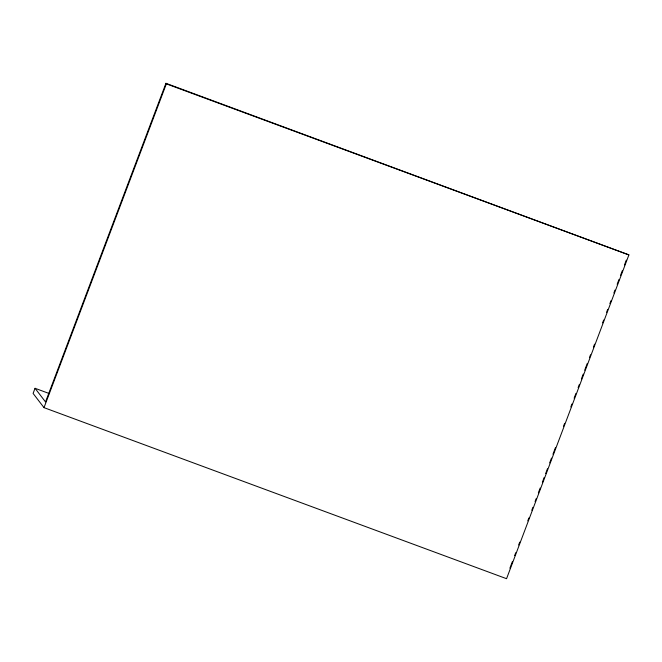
<?xml version="1.0" encoding="UTF-8"?>
<svg xmlns="http://www.w3.org/2000/svg" width="662" height="662" viewBox="0 0 662 662"><rect width="100%" height="100%" fill="white"/><g stroke="black" fill="none" stroke-linecap="round" stroke-linejoin="round"><path stroke-width="0.99" d="M35.045 388.288L33.1 393.427L44.006 407.643L506.554 578.696L628.9 254.903L165.939 83.304L45.529 401.95L35.045 388.288L49.592 393.667M44.006 407.643L166.352 83.859L165.939 83.304M509.897 568.17L512.454 561.417M514.639 555.617L515.739 552.72M518.652 545L519.753 542.104M527.779 520.862L528.872 517.965M531.793 510.237L532.885 507.34M535.078 501.548L536.17 498.651M538.355 492.859L540.184 488.026M542.368 482.234L544.197 477.41M545.654 473.545L547.482 468.721M549.667 462.92L551.496 458.096M552.952 454.231L555.509 447.471M563.536 426.229L564.628 423.332M570.834 406.923L571.927 404.027M574.12 398.226L575.94 393.402M578.133 387.609L579.225 384.713M581.41 378.921L583.239 374.088M584.695 370.224L587.252 363.471M589.437 357.67L590.537 354.774M593.45 347.053L594.55 344.157M602.577 322.915L603.67 320.019M606.591 312.29L607.683 309.394M609.876 303.601L610.968 300.705M613.889 292.976L614.981 290.08M617.166 284.288L618.995 279.463M620.451 275.599L622.28 270.775M624.465 264.974L626.293 260.149M166.352 83.859L628.9 254.903"/></g></svg>
